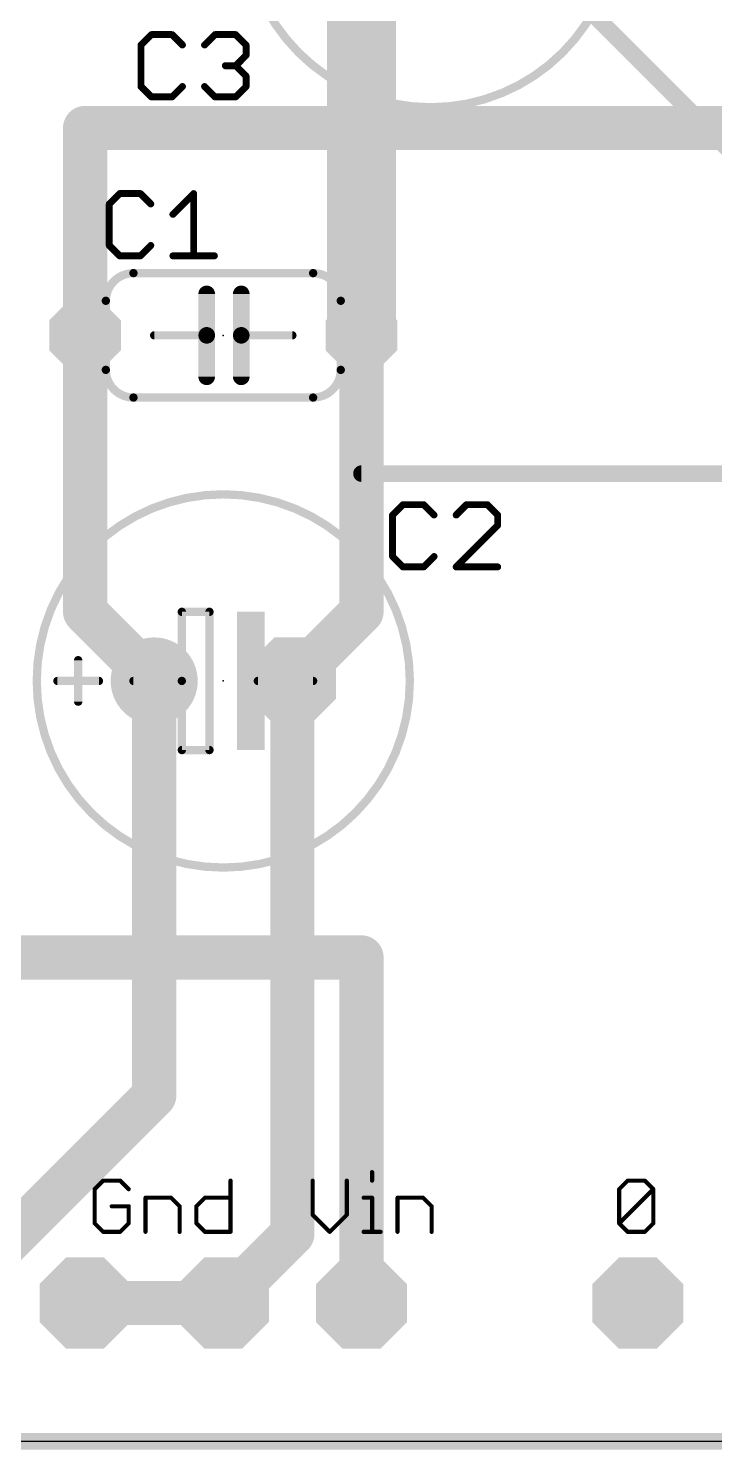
# Model space of a CAD drawing. Extents: x 3.7 to 72.5, y 3.7 to 57.3.
# Drawn here: x 43.41 to 56.02, y 3.66 to 29.77 of the extents above; entities that cross this region are included whole.
import ezdxf

# ---------------------------------------------------------------- set-up
doc = ezdxf.new("R2010")
doc.units = 0
for name, color, linetype in [('1', 14, 'CONTINUOUS'), ('16', 174, 'CONTINUOUS'), ('17', 94, 'CONTINUOUS'), ('20', 178, 'CONTINUOUS'), ('21', 251, 'CONTINUOUS'), ('23', 178, 'CONTINUOUS'), ('25', 251, 'CONTINUOUS'), ('51', 251, 'CONTINUOUS')]:
    doc.layers.add(name, color=color, linetype=linetype)

# ---------------------------------------------------------------- blocks, each defined once
blk = doc.blocks.new('RECT')
blk.add_solid([(-0.5, -0.5), (0.5, -0.5), (-0.5, 0.5), (0.5, 0.5)])
blk = doc.blocks.new('OCTAGONP')
at = {"const_width": 0.5}
blk.add_lwpolyline([(-0.25, -0.1036), (-0.25, 0.1036), (-0.1036, 0.25), (0.1036, 0.25), (0.25, 0.1036), (0.25, -0.1036), (0.1036, -0.25), (-0.1036, -0.25), (-0.25, -0.1036), (-0.25, 0.1036)], dxfattribs=at)
blk = doc.blocks.new('ROUNDP')
at = {"const_width": 0.5}
blk.add_lwpolyline([(0, -0.25, 1), (0, 0.25, 1), (0, -0.25)], format="xyb", dxfattribs=at)

msp = doc.modelspace()

# ---------------------------------------------------------------- linework, layer by layer
at = {"layer": '1'}
for points, const_width in [([(49.53, 24.13), (49.53, 31.75)], 1.27), ([(58.69, 25.13), (52.07, 31.75)], 0.3048), ([(44.45, 24.13), (44.45, 19.05)], 0.8128), ([(49.53, 21.59), (49.53, 24.13)], 0.8128), ([(49.53, 21.59), (49.53, 19.05)], 0.8128), ([(59.19, 21.59), (49.53, 21.59)], 0.3048), ([(44.45, 19.05), (45.72, 17.78)], 0.8128), ([(49.53, 19.05), (48.26, 17.78)], 0.8128), ([(45.72, 17.78), (45.72, 10.16)], 0.8128), ([(48.26, 17.78), (48.26, 7.62)], 0.8128), ([(45.72, 10.16), (41.91, 6.35)], 0.8128), ([(48.26, 7.62), (46.99, 6.35)], 0.8128), ([(46.99, 6.35), (44.45, 6.35)], 0.8128), ([(69.85, 3.81), (3.81, 3.81)], 0.1524)]:
    msp.add_lwpolyline(points, dxfattribs=dict(at, const_width=const_width))
for points, const_width in [([(44.6532, 24.13, 1), (44.2468, 24.13)], 0.4064), ([(49.2125, 24.13, 1), (49.8475, 24.13)], 0.635), ([(49.7332, 24.13, 1), (49.3268, 24.13)], 0.4064), ([(49.7332, 21.59, 1), (49.3268, 21.59)], 0.4064), ([(49.3268, 21.59, 1), (49.7332, 21.59)], 0.4064), ([(49.53, 21.6662, 1), (49.53, 21.5138)], 0.1524), ([(44.5937, 19.1937, 1), (44.3063, 18.9063)], 0.4064), ([(49.6737, 18.9063, 1), (49.3863, 19.1937)], 0.4064), ([(44.2468, 19.05, 1), (44.6532, 19.05)], 0.4064), ([(49.3268, 19.05, 1), (49.7332, 19.05)], 0.4064), ([(45.9232, 17.78, 1), (45.5168, 17.78)], 0.4064), ([(45.5763, 17.6363, 1), (45.8637, 17.9237)], 0.4064), ([(48.4632, 17.78, 1), (48.0568, 17.78)], 0.4064), ([(48.1163, 17.9237, 1), (48.4037, 17.6363)], 0.4064), ([(45.8637, 10.0163, 1), (45.5763, 10.3037)], 0.4064), ([(45.5168, 10.16, 1), (45.9232, 10.16)], 0.4064), ([(48.4037, 7.4763, 1), (48.1163, 7.7637)], 0.4064), ([(48.0568, 7.62, 1), (48.4632, 7.62)], 0.4064), ([(44.45, 6.5532, 1), (44.45, 6.1468)], 0.4064), ([(46.8463, 6.4937, 1), (47.1337, 6.2063)], 0.4064), ([(46.99, 6.1468, 1), (46.99, 6.5532)], 0.4064)]:
    msp.add_lwpolyline(points, format="xyb", dxfattribs=dict(at, const_width=const_width))
at = {"layer": '16'}
for points, const_width in [([(60.96, 27.94), (44.45, 27.94)], 0.8128), ([(44.45, 27.94), (44.45, 24.13)], 0.8128), ([(34.29, 12.7), (49.53, 12.7)], 0.8128), ([(49.53, 12.7), (49.53, 6.35)], 0.8128), ([(69.85, 3.81), (3.81, 3.81)], 0.3048)]:
    msp.add_lwpolyline(points, dxfattribs=dict(at, const_width=const_width))
at = {"layer": '16', "const_width": 0.4064}
for points in [[(44.45, 28.1432, 1), (44.45, 27.7368)], [(44.6532, 27.94, 1), (44.2468, 27.94)], [(44.2468, 24.13, 1), (44.6532, 24.13)], [(49.7332, 12.7, 1), (49.3268, 12.7)], [(49.53, 12.4968, 1), (49.53, 12.9032)], [(49.3268, 6.35, 1), (49.7332, 6.35)]]:
    msp.add_lwpolyline(points, format="xyb", dxfattribs=at)
at = {"layer": '20'}
msp.add_line((3.81, 3.81), (69.85, 3.81), dxfattribs=at)
at = {"layer": '21'}
for points, const_width in [([(50.8, 28.321, 1), (50.8, 35.179, 1), (50.8, 28.321)], 0.1524), ([(45.339, 25.273, 0.4142), (44.831, 24.765)], 0.1524), ([(45.339, 25.3111, 1), (45.339, 25.2349)], 0.0762), ([(45.339, 25.2349, 1), (45.339, 25.3111)], 0.0762), ([(49.149, 24.765, 0.4142), (48.641, 25.273)], 0.1524), ([(48.641, 25.3111, 1), (48.641, 25.2349)], 0.0762), ([(48.641, 25.2349, 1), (48.641, 25.3111)], 0.0762), ([(46.7614, 24.892, 1), (46.609, 24.892)], 0.1524), ([(47.3964, 24.892, 1), (47.244, 24.892)], 0.1524), ([(44.7929, 24.765, 1), (44.8691, 24.765)], 0.0762), ([(49.1109, 24.765, 1), (49.1871, 24.765)], 0.0762), ([(45.72, 24.1681, 1), (45.72, 24.0919)], 0.0762), ([(46.7614, 24.13, 1), (46.609, 24.13)], 0.1524), ([(46.609, 24.13, 1), (46.7614, 24.13)], 0.1524), ([(46.6852, 24.0919, 1), (46.6852, 24.1681)], 0.0762), ([(47.3964, 24.13, 1), (47.244, 24.13)], 0.1524), ([(47.244, 24.13, 1), (47.3964, 24.13)], 0.1524), ([(47.3202, 24.1681, 1), (47.3202, 24.0919)], 0.0762), ([(48.26, 24.0919, 1), (48.26, 24.1681)], 0.0762), ([(44.831, 23.495, 0.4142), (45.339, 22.987)], 0.1524), ([(44.8691, 23.495, 1), (44.7929, 23.495)], 0.0762), ([(48.641, 22.987, 0.4142), (49.149, 23.495)], 0.1524), ([(49.1871, 23.495, 1), (49.1109, 23.495)], 0.0762), ([(46.609, 23.368, 1), (46.7614, 23.368)], 0.1524), ([(47.244, 23.368, 1), (47.3964, 23.368)], 0.1524), ([(45.339, 23.0251, 1), (45.339, 22.9489)], 0.0762), ([(45.339, 22.9489, 1), (45.339, 23.0251)], 0.0762), ([(48.641, 23.0251, 1), (48.641, 22.9489)], 0.0762), ([(48.641, 22.9489, 1), (48.641, 23.0251)], 0.0762), ([(46.99, 14.351, 1), (46.99, 21.209, 1), (46.99, 14.351)], 0.1524), ([(44.3611, 18.161, 1), (44.2849, 18.161)], 0.0762), ([(43.942, 17.8181, 1), (43.942, 17.7419)], 0.0762), ([(44.704, 17.7419, 1), (44.704, 17.8181)], 0.0762), ([(44.2849, 17.399, 1), (44.3611, 17.399)], 0.0762), ([(44.782, 8.6178, 1), (44.782, 8.5797)], 0.0381), ([(44.7954, 8.5852, 1), (44.7685, 8.6122)], 0.0381), ([(45.109, 8.6122, 1), (45.082, 8.5852)], 0.0381), ([(45.0955, 8.5797, 1), (45.0955, 8.6178)], 0.0381), ([(47.1424, 8.5987, 1), (47.1043, 8.5987)], 0.0381), ([(48.6525, 8.5987, 1), (48.6144, 8.5987)], 0.0381), ([(49.2795, 8.5987, 1), (49.2414, 8.5987)], 0.0381), ([(49.7447, 8.7555, 1), (49.7066, 8.7555)], 0.0381), ([(49.7066, 8.5987, 1), (49.7447, 8.5987)], 0.0381), ([(54.4239, 8.6178, 1), (54.4239, 8.5797)], 0.0381), ([(54.4373, 8.5852, 1), (54.4104, 8.6122)], 0.0381), ([(54.7509, 8.6122, 1), (54.7239, 8.5852)], 0.0381), ([(54.7374, 8.5797, 1), (54.7374, 8.6178)], 0.0381), ([(44.6442, 8.4419, 1), (44.6061, 8.4419)], 0.0381), ([(44.6117, 8.4554, 1), (44.6387, 8.4285)], 0.0381), ([(45.2388, 8.4285, 1), (45.2657, 8.4554)], 0.0381), ([(54.2861, 8.4419, 1), (54.248, 8.4419)], 0.0381), ([(54.2536, 8.4554, 1), (54.2806, 8.4285)], 0.0381), ([(54.9132, 8.4419, 1), (54.8751, 8.4419)], 0.0381), ([(54.9076, 8.4285, 1), (54.8807, 8.4554)], 0.0381), ([(54.8807, 8.4285, 1), (54.9076, 8.4554)], 0.0381), ([(44.9387, 8.1475, 1), (44.9387, 8.1094)], 0.0381), ([(45.2713, 8.1284, 1), (45.2332, 8.1284)], 0.0381), ([(45.2523, 8.1094, 1), (45.2523, 8.1475)], 0.0381), ([(45.5798, 8.2852, 1), (45.5417, 8.2852)], 0.0381), ([(45.5607, 8.3042, 1), (45.5607, 8.2661)], 0.0381), ([(46.0445, 8.2986, 1), (46.0175, 8.2717)], 0.0381), ([(46.031, 8.2661, 1), (46.031, 8.3042)], 0.0381), ([(46.2068, 8.1284, 1), (46.1687, 8.1284)], 0.0381), ([(46.1743, 8.1149, 1), (46.2013, 8.1419)], 0.0381), ([(46.4828, 8.1419, 1), (46.5097, 8.1149)], 0.0381), ([(46.5153, 8.1284, 1), (46.4772, 8.1284)], 0.0381), ([(46.653, 8.3042, 1), (46.653, 8.2661)], 0.0381), ([(46.6665, 8.2717, 1), (46.6395, 8.2986)], 0.0381), ([(47.1233, 8.2661, 1), (47.1233, 8.3042)], 0.0381), ([(49.5689, 8.3042, 1), (49.5689, 8.2661)], 0.0381), ([(49.7447, 8.2852, 1), (49.7066, 8.2852)], 0.0381), ([(49.7257, 8.2661, 1), (49.7257, 8.3042)], 0.0381), ([(50.2116, 8.2852, 1), (50.1735, 8.2852)], 0.0381), ([(50.1926, 8.3042, 1), (50.1926, 8.2661)], 0.0381), ([(50.6764, 8.2986, 1), (50.6494, 8.2717)], 0.0381), ([(50.6629, 8.2661, 1), (50.6629, 8.3042)], 0.0381), ([(50.8387, 8.1284, 1), (50.8006, 8.1284)], 0.0381), ([(50.8062, 8.1149, 1), (50.8331, 8.1419)], 0.0381), ([(44.6061, 7.8149, 1), (44.6442, 7.8149)], 0.0381), ([(44.6387, 7.8283, 1), (44.6117, 7.8014)], 0.0381), ([(45.2332, 7.8149, 1), (45.2713, 7.8149)], 0.0381), ([(45.2657, 7.8014, 1), (45.2388, 7.8283)], 0.0381), ([(46.5097, 7.8283, 1), (46.4828, 7.8014)], 0.0381), ([(46.4772, 7.8149, 1), (46.5153, 7.8149)], 0.0381), ([(48.6469, 7.9851, 1), (48.6199, 7.9582)], 0.0381), ([(48.6144, 7.9716, 1), (48.6525, 7.9716)], 0.0381), ([(49.2414, 7.9716, 1), (49.2795, 7.9716)], 0.0381), ([(49.2739, 7.9582, 1), (49.247, 7.9851)], 0.0381), ([(54.248, 7.8149, 1), (54.2861, 7.8149)], 0.0381), ([(54.2806, 7.8283, 1), (54.2536, 7.8014)], 0.0381), ([(54.2536, 7.8283, 1), (54.2806, 7.8014)], 0.0381), ([(54.8751, 7.8149, 1), (54.9132, 7.8149)], 0.0381), ([(54.9076, 7.8014, 1), (54.8807, 7.8283)], 0.0381), ([(44.782, 7.6772, 1), (44.782, 7.6391)], 0.0381), ([(44.7685, 7.6446, 1), (44.7954, 7.6716)], 0.0381), ([(45.082, 7.6716, 1), (45.109, 7.6446)], 0.0381), ([(45.0955, 7.6391, 1), (45.0955, 7.6772)], 0.0381), ([(45.5417, 7.6581, 1), (45.5798, 7.6581)], 0.0381), ([(46.1687, 7.6581, 1), (46.2068, 7.6581)], 0.0381), ([(46.653, 7.6772, 1), (46.653, 7.6391)], 0.0381), ([(46.6395, 7.6446, 1), (46.6665, 7.6716)], 0.0381), ([(47.1043, 7.6581, 1), (47.1424, 7.6581)], 0.0381), ([(47.1233, 7.6391, 1), (47.1233, 7.6772)], 0.0381), ([(48.9335, 7.6716, 1), (48.9604, 7.6446)], 0.0381), ([(48.9335, 7.6446, 1), (48.9604, 7.6716)], 0.0381), ([(49.5689, 7.6772, 1), (49.5689, 7.6391)], 0.0381), ([(49.7066, 7.6581, 1), (49.7447, 7.6581)], 0.0381), ([(49.8825, 7.6391, 1), (49.8825, 7.6772)], 0.0381), ([(50.1735, 7.6581, 1), (50.2116, 7.6581)], 0.0381), ([(50.8006, 7.6581, 1), (50.8387, 7.6581)], 0.0381), ([(54.4239, 7.6772, 1), (54.4239, 7.6391)], 0.0381), ([(54.4104, 7.6446, 1), (54.4373, 7.6716)], 0.0381), ([(54.7239, 7.6716, 1), (54.7509, 7.6446)], 0.0381), ([(54.7374, 7.6391, 1), (54.7374, 7.6772)], 0.0381)]:
    msp.add_lwpolyline(points, format="xyb", dxfattribs=dict(at, const_width=const_width))
for points, const_width in [([(48.641, 25.273), (45.339, 25.273)], 0.1524), ([(46.6852, 24.892), (46.6852, 24.13)], 0.3048), ([(47.3202, 24.892), (47.3202, 24.13)], 0.3048), ([(45.72, 24.13), (46.6852, 24.13)], 0.1524), ([(46.6852, 24.13), (46.6852, 23.368)], 0.3048), ([(47.3202, 24.13), (47.3202, 23.368)], 0.3048), ([(48.26, 24.13), (47.3202, 24.13)], 0.1524), ([(48.641, 22.987), (45.339, 22.987)], 0.1524), ([(44.323, 17.399), (44.323, 18.161)], 0.1524), ([(43.942, 17.78), (44.704, 17.78)], 0.1524), ([(44.782, 8.5987), (44.6252, 8.4419)], 0.0762), ([(45.0955, 8.5987), (44.782, 8.5987)], 0.0762), ([(45.2523, 8.4419), (45.0955, 8.5987)], 0.0762), ([(47.1233, 8.5987), (47.1233, 7.6581)], 0.0762), ([(48.6334, 8.5987), (48.6334, 7.9716)], 0.0762), ([(49.2605, 7.9716), (49.2605, 8.5987)], 0.0762), ([(49.7257, 8.7555), (49.7257, 8.5987)], 0.0762), ([(54.2671, 8.4419), (54.4239, 8.5987)], 0.0762), ([(54.4239, 8.5987), (54.7374, 8.5987)], 0.0762), ([(54.7374, 8.5987), (54.8942, 8.4419)], 0.0762), ([(44.6252, 8.4419), (44.6252, 7.8149)], 0.0762), ([(54.2671, 7.8149), (54.2671, 8.4419)], 0.0762), ([(54.2671, 7.8149), (54.8942, 8.4419)], 0.0762), ([(54.8942, 8.4419), (54.8942, 7.8149)], 0.0762), ([(45.2523, 8.1284), (44.9387, 8.1284)], 0.0762), ([(45.2523, 7.8149), (45.2523, 8.1284)], 0.0762), ([(45.5607, 7.6581), (45.5607, 8.2852)], 0.0762), ([(45.5607, 8.2852), (46.031, 8.2852)], 0.0762), ([(46.031, 8.2852), (46.1878, 8.1284)], 0.0762), ([(46.1878, 8.1284), (46.1878, 7.6581)], 0.0762), ([(46.4962, 8.1284), (46.653, 8.2852)], 0.0762), ([(46.4962, 7.8149), (46.4962, 8.1284)], 0.0762), ([(46.653, 8.2852), (47.1233, 8.2852)], 0.0762), ([(49.5689, 8.2852), (49.7257, 8.2852)], 0.0762), ([(49.7257, 8.2852), (49.7257, 7.6581)], 0.0762), ([(50.1926, 7.6581), (50.1926, 8.2852)], 0.0762), ([(50.1926, 8.2852), (50.6629, 8.2852)], 0.0762), ([(50.6629, 8.2852), (50.8197, 8.1284)], 0.0762), ([(50.8197, 8.1284), (50.8197, 7.6581)], 0.0762), ([(44.6252, 7.8149), (44.782, 7.6581)], 0.0762), ([(45.0955, 7.6581), (45.2523, 7.8149)], 0.0762), ([(46.653, 7.6581), (46.4962, 7.8149)], 0.0762), ([(48.6334, 7.9716), (48.9469, 7.6581)], 0.0762), ([(48.9469, 7.6581), (49.2605, 7.9716)], 0.0762), ([(54.4239, 7.6581), (54.2671, 7.8149)], 0.0762), ([(54.8942, 7.8149), (54.7374, 7.6581)], 0.0762), ([(44.782, 7.6581), (45.0955, 7.6581)], 0.0762), ([(47.1233, 7.6581), (46.653, 7.6581)], 0.0762), ([(49.5689, 7.6581), (49.8825, 7.6581)], 0.0762), ([(54.7374, 7.6581), (54.4239, 7.6581)], 0.0762)]:
    msp.add_lwpolyline(points, dxfattribs=dict(at, const_width=const_width))
at = {"layer": '23'}
for p in [(46.99, 24.13), (46.99, 17.78)]:
    msp.add_point(p, dxfattribs=at)
at = {"layer": '25', "const_width": 0.127}
for points in [[(45.6674, 29.6555), (45.4767, 29.4648)], [(45.4767, 29.4648), (45.4767, 28.7022)], [(46.0487, 29.6555), (45.6674, 29.6555)], [(46.2394, 29.4648), (46.0487, 29.6555)], [(46.6461, 29.4648), (46.8368, 29.6555)], [(46.8368, 29.6555), (47.2181, 29.6555)], [(47.2181, 29.6555), (47.4088, 29.4648)], [(47.4088, 29.4648), (47.4088, 29.2742)], [(47.4088, 29.2742), (47.2181, 29.0835)], [(47.2181, 29.0835), (47.0274, 29.0835)], [(47.2181, 29.0835), (47.4088, 28.8928)], [(45.4767, 28.7022), (45.6674, 28.5115)], [(46.0487, 28.5115), (46.2394, 28.7022)], [(46.8368, 28.5115), (46.6461, 28.7022)], [(47.4088, 28.7022), (47.2181, 28.5115)], [(47.4088, 28.8928), (47.4088, 28.7022)], [(45.6674, 28.5115), (46.0487, 28.5115)], [(47.2181, 28.5115), (46.8368, 28.5115)], [(45.0852, 26.7345), (44.8945, 26.5438)], [(45.4665, 26.7345), (45.0852, 26.7345)], [(45.6572, 26.5438), (45.4665, 26.7345)], [(46.0639, 26.3532), (46.4452, 26.7345)], [(46.4452, 26.7345), (46.4452, 25.5905)], [(44.8945, 26.5438), (44.8945, 25.7812)], [(44.8945, 25.7812), (45.0852, 25.5905)], [(45.0852, 25.5905), (45.4665, 25.5905)], [(45.4665, 25.5905), (45.6572, 25.7812)], [(46.0639, 25.5905), (46.8265, 25.5905)], [(50.2922, 21.0195), (50.1015, 20.8288)], [(50.1015, 20.8288), (50.1015, 20.0662)], [(50.6735, 21.0195), (50.2922, 21.0195)], [(50.8642, 20.8288), (50.6735, 21.0195)], [(51.4616, 21.0195), (51.2709, 20.8288)], [(51.8429, 21.0195), (51.4616, 21.0195)], [(52.0335, 20.8288), (51.8429, 21.0195)], [(52.0335, 20.6381), (52.0335, 20.8288)], [(51.2709, 19.8755), (52.0335, 20.6381)], [(50.1015, 20.0662), (50.2922, 19.8755)], [(50.6735, 19.8755), (50.8642, 20.0662)], [(50.2922, 19.8755), (50.6735, 19.8755)], [(52.0335, 19.8755), (51.2709, 19.8755)]]:
    msp.add_lwpolyline(points, dxfattribs=at)
at = {"layer": '25', "const_width": 0.0635}
for points in [[(45.5085, 29.4648, 1), (45.445, 29.4648)], [(45.4543, 29.4873, 1), (45.4992, 29.4424)], [(45.6674, 29.6872, 1), (45.6674, 29.6237)], [(45.6898, 29.633, 1), (45.6449, 29.6779)], [(46.0711, 29.6779, 1), (46.0262, 29.633)], [(46.0487, 29.6237, 1), (46.0487, 29.6872)], [(46.2169, 29.4424, 1), (46.2618, 29.4873)], [(46.6236, 29.4873, 1), (46.6686, 29.4424)], [(46.8368, 29.6872, 1), (46.8368, 29.6237)], [(46.8592, 29.633, 1), (46.8143, 29.6779)], [(47.2405, 29.6779, 1), (47.1956, 29.633)], [(47.2181, 29.6237, 1), (47.2181, 29.6872)], [(47.4405, 29.4648, 1), (47.377, 29.4648)], [(47.3863, 29.4424, 1), (47.4312, 29.4873)], [(47.377, 29.2742, 1), (47.4405, 29.2742)], [(47.4312, 29.2517, 1), (47.3863, 29.2966)], [(47.0274, 29.1152, 1), (47.0274, 29.0517)], [(47.2405, 29.1059, 1), (47.1956, 29.061)], [(47.1956, 29.1059, 1), (47.2405, 29.061)], [(47.2181, 29.0517, 1), (47.2181, 29.1152)], [(45.445, 28.7022, 1), (45.5085, 28.7022)], [(45.4992, 28.7246, 1), (45.4543, 28.6797)], [(46.2618, 28.6797, 1), (46.2169, 28.7246)], [(46.6686, 28.7246, 1), (46.6236, 28.6797)], [(47.4405, 28.8928, 1), (47.377, 28.8928)], [(47.377, 28.7022, 1), (47.4405, 28.7022)], [(47.3863, 28.8704, 1), (47.4312, 28.9153)], [(47.4312, 28.6797, 1), (47.3863, 28.7246)], [(45.6674, 28.5433, 1), (45.6674, 28.4798)], [(45.6449, 28.489, 1), (45.6898, 28.534)], [(46.0262, 28.534, 1), (46.0711, 28.489)], [(46.0487, 28.4798, 1), (46.0487, 28.5433)], [(46.8368, 28.5433, 1), (46.8368, 28.4798)], [(46.8143, 28.489, 1), (46.8592, 28.534)], [(47.1956, 28.534, 1), (47.2405, 28.489)], [(47.2181, 28.4798, 1), (47.2181, 28.5433)], [(45.0852, 26.7662, 1), (45.0852, 26.7027)], [(45.1076, 26.712, 1), (45.0627, 26.7569)], [(45.4889, 26.7569, 1), (45.444, 26.712)], [(45.4665, 26.7027, 1), (45.4665, 26.7662)], [(46.477, 26.7345, 1), (46.4135, 26.7345)], [(46.4677, 26.712, 1), (46.4228, 26.7569)], [(44.9263, 26.5438, 1), (44.8627, 26.5438)], [(44.872, 26.5663, 1), (44.917, 26.5214)], [(45.6347, 26.5214, 1), (45.6796, 26.5663)], [(46.0414, 26.3756, 1), (46.0863, 26.3307)], [(44.8627, 25.7812, 1), (44.9263, 25.7812)], [(44.917, 25.8036, 1), (44.872, 25.7587)], [(45.0852, 25.6223, 1), (45.0852, 25.5588)], [(45.0627, 25.568, 1), (45.1076, 25.613)], [(45.444, 25.613, 1), (45.4889, 25.568)], [(45.4665, 25.5588, 1), (45.4665, 25.6223)], [(45.6796, 25.7587, 1), (45.6347, 25.8036)], [(46.0639, 25.6223, 1), (46.0639, 25.5588)], [(46.4135, 25.5905, 1), (46.477, 25.5905)], [(46.8265, 25.5588, 1), (46.8265, 25.6223)], [(50.1333, 20.8288, 1), (50.0697, 20.8288)], [(50.2922, 21.0512, 1), (50.2922, 20.9877)], [(50.3146, 20.997, 1), (50.2697, 21.0419)], [(50.6959, 21.0419, 1), (50.651, 20.997)], [(50.6735, 20.9877, 1), (50.6735, 21.0512)], [(51.4616, 21.0512, 1), (51.4616, 20.9877)], [(51.484, 20.997, 1), (51.4391, 21.0419)], [(51.8653, 21.0419, 1), (51.8204, 20.997)], [(51.8429, 20.9877, 1), (51.8429, 21.0512)], [(52.0653, 20.8288, 1), (52.0018, 20.8288)], [(50.079, 20.8513, 1), (50.124, 20.8064)], [(50.8417, 20.8064, 1), (50.8866, 20.8513)], [(51.2484, 20.8513, 1), (51.2933, 20.8064)], [(52.0018, 20.6381, 1), (52.0653, 20.6381)], [(52.0111, 20.8064, 1), (52.056, 20.8513)], [(52.056, 20.6157, 1), (52.0111, 20.6606)], [(50.124, 20.0886, 1), (50.079, 20.0437)], [(50.8866, 20.0437, 1), (50.8417, 20.0886)], [(50.0697, 20.0662, 1), (50.1333, 20.0662)], [(50.2922, 19.9073, 1), (50.2922, 19.8438)], [(50.2697, 19.853, 1), (50.3146, 19.898)], [(50.651, 19.898, 1), (50.6959, 19.853)], [(50.6735, 19.8438, 1), (50.6735, 19.9073)], [(51.2484, 19.898, 1), (51.2933, 19.853)], [(51.2709, 19.9073, 1), (51.2709, 19.8438)], [(52.0335, 19.8438, 1), (52.0335, 19.9073)]]:
    msp.add_lwpolyline(points, format="xyb", dxfattribs=at)
at = {"layer": '51', "const_width": 0.1524}
for points in [[(44.831, 23.495), (44.831, 24.765)], [(49.149, 23.495), (49.149, 24.765)], [(46.736, 19.05), (46.228, 19.05)], [(46.228, 19.05), (46.228, 17.78)], [(46.736, 16.51), (46.736, 19.05)], [(45.339, 17.78), (46.228, 17.78)], [(46.228, 17.78), (46.228, 16.51)], [(47.625, 17.78), (48.641, 17.78)], [(46.228, 16.51), (46.736, 16.51)]]:
    msp.add_lwpolyline(points, dxfattribs=at)
at = {"layer": '51', "const_width": 0.0762}
for points in [[(44.8691, 24.765, 1), (44.7929, 24.765)], [(49.1871, 24.765, 1), (49.1109, 24.765)], [(44.7929, 23.495, 1), (44.8691, 23.495)], [(49.1109, 23.495, 1), (49.1871, 23.495)], [(46.228, 19.0881, 1), (46.228, 19.0119)], [(46.2661, 19.05, 1), (46.1899, 19.05)], [(46.7741, 19.05, 1), (46.6979, 19.05)], [(46.736, 19.0119, 1), (46.736, 19.0881)], [(45.339, 17.8181, 1), (45.339, 17.7419)], [(46.2661, 17.78, 1), (46.1899, 17.78)], [(46.1899, 17.78, 1), (46.2661, 17.78)], [(46.228, 17.7419, 1), (46.228, 17.8181)], [(47.625, 17.8181, 1), (47.625, 17.7419)], [(48.641, 17.7419, 1), (48.641, 17.8181)], [(46.228, 16.5481, 1), (46.228, 16.4719)], [(46.1899, 16.51, 1), (46.2661, 16.51)], [(46.6979, 16.51, 1), (46.7741, 16.51)], [(46.736, 16.4719, 1), (46.736, 16.5481)]]:
    msp.add_lwpolyline(points, format="xyb", dxfattribs=at)

# ---------------------------------------------------------------- block references
at = {"layer": '17'}
for name, p, xscale, yscale in [('OCTAGONP', (44.45, 24.13), 1.3208, 1.3208), ('OCTAGONP', (44.45, 24.13), 1.3208, 1.3208), ('OCTAGONP', (49.53, 24.13), 1.3208, 1.3208), ('OCTAGONP', (49.53, 24.13), 1.3208, 1.3208), ('ROUNDP', (45.72, 17.78), 1.6002, 1.6002), ('ROUNDP', (45.72, 17.78), 1.6002, 1.6002), ('OCTAGONP', (48.26, 17.78), 1.6002, 1.6002), ('OCTAGONP', (48.26, 17.78), 1.6002, 1.6002), ('OCTAGONP', (44.45, 6.35), 1.6764, 1.6764), ('OCTAGONP', (44.45, 6.35), 1.6764, 1.6764), ('OCTAGONP', (46.99, 6.35), 1.6764, 1.6764), ('OCTAGONP', (46.99, 6.35), 1.6764, 1.6764), ('OCTAGONP', (49.53, 6.35), 1.6764, 1.6764), ('OCTAGONP', (49.53, 6.35), 1.6764, 1.6764), ('OCTAGONP', (54.61, 6.35), 1.6764, 1.6764), ('OCTAGONP', (54.61, 6.35), 1.6764, 1.6764)]:
    msp.add_blockref(name, p, dxfattribs=dict(at, xscale=xscale, yscale=yscale))
at = {"layer": '51'}
for p, xscale, yscale in [((44.6405, 24.13), 0.381, 0.762), ((49.3395, 24.13), 0.381, 0.762), ((47.498, 17.78), 0.508, 2.54)]:
    msp.add_blockref('RECT', p, dxfattribs=dict(at, xscale=xscale, yscale=yscale))

doc.saveas('drawing.dxf')
